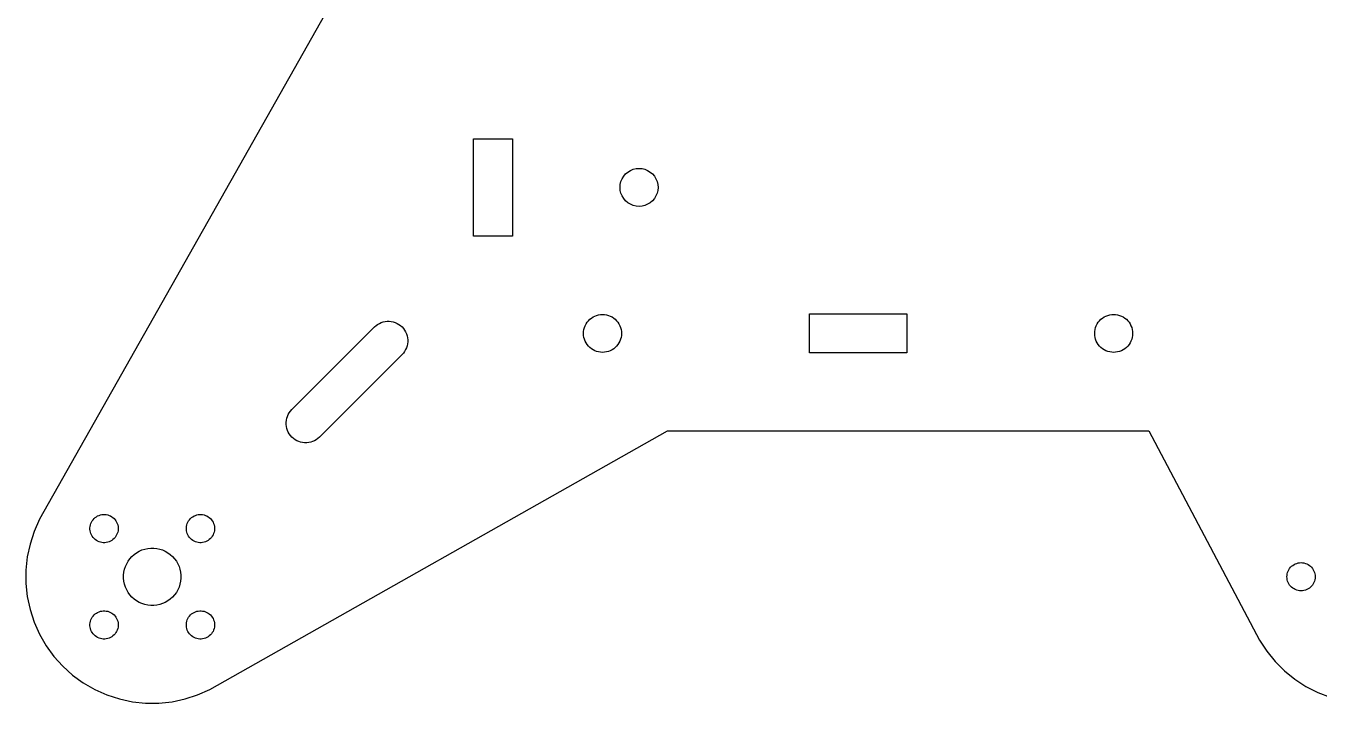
# Model space of a CAD drawing. Header units: metres. Extents: x -138 to 138, y -454 to 233.
# Drawn here: x -138 to -5.1, y -73 to -3.4 of the extents above; entities that cross this region are included whole.
import ezdxf

# ---------------------------------------------------------------- set-up
doc = ezdxf.new("R2010")
doc.units = ezdxf.units.M

msp = doc.modelspace()

# ---------------------------------------------------------------- linework, layer by layer
for p, q in [((-105.998, 0), (-136.583, -54.0981)), ((-92, -25), (-92, -15)), ((-92, -15), (-88, -15)), ((-88, -15), (-88, -25)), ((-76.3788, -18.6211), (-76.1462, -18.4224)), ((-76.1462, -18.4224), (-75.8853, -18.2625)), ((-75.8853, -18.2625), (-75.6026, -18.1454)), ((-75.6026, -18.1454), (-75.305, -18.074)), ((-75.305, -18.074), (-75, -18.05)), ((-75, -18.05), (-74.6949, -18.074)), ((-74.6949, -18.074), (-74.3974, -18.1454)), ((-74.3974, -18.1454), (-74.1147, -18.2625)), ((-74.1147, -18.2625), (-73.8538, -18.4224)), ((-73.8538, -18.4224), (-73.6211, -18.6211)), ((-76.95, -20), (-76.926, -19.6949)), ((-76.926, -19.6949), (-76.8546, -19.3974)), ((-76.8546, -19.3974), (-76.7375, -19.1147)), ((-76.7375, -19.1147), (-76.5776, -18.8538)), ((-76.5776, -18.8538), (-76.3788, -18.6211)), ((-73.6211, -18.6211), (-73.4224, -18.8538)), ((-73.4224, -18.8538), (-73.2625, -19.1147)), ((-73.2625, -19.1147), (-73.1454, -19.3974)), ((-73.1454, -19.3974), (-73.074, -19.6949)), ((-73.074, -19.6949), (-73.05, -20)), ((-76.926, -20.305), (-76.95, -20)), ((-76.8546, -20.6026), (-76.926, -20.305)), ((-76.7375, -20.8853), (-76.8546, -20.6026)), ((-76.5776, -21.1462), (-76.7375, -20.8853)), ((-76.3788, -21.3788), (-76.5776, -21.1462)), ((-73.4224, -21.1462), (-73.6211, -21.3788)), ((-73.2625, -20.8853), (-73.4224, -21.1462)), ((-73.1454, -20.6026), (-73.2625, -20.8853)), ((-73.074, -20.305), (-73.1454, -20.6026)), ((-73.05, -20), (-73.074, -20.305)), ((-76.1462, -21.5776), (-76.3788, -21.3788)), ((-75.8853, -21.7375), (-76.1462, -21.5776)), ((-75.6026, -21.8546), (-75.8853, -21.7375)), ((-75.305, -21.926), (-75.6026, -21.8546)), ((-75, -21.95), (-75.305, -21.926)), ((-74.6949, -21.926), (-75, -21.95)), ((-74.3974, -21.8546), (-74.6949, -21.926)), ((-74.1147, -21.7375), (-74.3974, -21.8546)), ((-73.8538, -21.5776), (-74.1147, -21.7375)), ((-73.6211, -21.3788), (-73.8538, -21.5776)), ((-88, -25), (-92, -25)), ((-79.5431, -33.2186), (-79.3526, -33.1454)), ((-79.3526, -33.1454), (-79.1554, -33.0926)), ((-79.1554, -33.0926), (-78.9538, -33.0607)), ((-78.9538, -33.0607), (-78.75, -33.05)), ((-78.75, -33.05), (-78.5462, -33.0607)), ((-78.5462, -33.0607), (-78.3446, -33.0926)), ((-78.3446, -33.0926), (-78.1474, -33.1454)), ((-78.1474, -33.1454), (-77.9569, -33.2186)), ((-57.5, -37), (-57.5, -33)), ((-57.5, -33), (-47.5, -33)), ((-47.5, -33), (-47.5, -37)), ((-27.0431, -33.2186), (-26.8526, -33.1454)), ((-26.8526, -33.1454), (-26.6554, -33.0926)), ((-26.6554, -33.0926), (-26.4538, -33.0607)), ((-26.4538, -33.0607), (-26.25, -33.05)), ((-26.25, -33.05), (-26.0462, -33.0607)), ((-26.0462, -33.0607), (-25.8446, -33.0926)), ((-25.8446, -33.0926), (-25.6474, -33.1454)), ((-25.6474, -33.1454), (-25.4569, -33.2186)), ((-110.657, -42.8284), (-102.172, -34.3431)), ((-102.172, -34.3431), (-102.016, -34.2031)), ((-102.016, -34.2031), (-101.847, -34.08)), ((-101.847, -34.08), (-101.665, -33.9753)), ((-101.665, -33.9753), (-101.474, -33.8902)), ((-101.474, -33.8902), (-101.275, -33.8255)), ((-101.275, -33.8255), (-101.07, -33.782)), ((-101.07, -33.782), (-100.862, -33.7601)), ((-100.862, -33.7601), (-100.653, -33.7601)), ((-100.653, -33.7601), (-100.444, -33.782)), ((-100.444, -33.782), (-100.24, -33.8255)), ((-100.24, -33.8255), (-100.041, -33.8902)), ((-100.041, -33.8902), (-99.8494, -33.9753)), ((-99.8494, -33.9753), (-99.6681, -34.08)), ((-99.6681, -34.08), (-99.4987, -34.2031)), ((-99.4987, -34.2031), (-99.3431, -34.3431)), ((-99.3431, -34.3431), (-99.2031, -34.4987)), ((-99.2031, -34.4987), (-99.08, -34.6681)), ((-80.6574, -34.5946), (-80.6046, -34.3974)), ((-80.6046, -34.3974), (-80.5314, -34.2069)), ((-80.5314, -34.2069), (-80.4387, -34.025)), ((-80.4387, -34.025), (-80.3276, -33.8538)), ((-80.3276, -33.8538), (-80.1991, -33.6952)), ((-80.1991, -33.6952), (-80.0548, -33.5509)), ((-80.0548, -33.5509), (-79.8962, -33.4224)), ((-79.8962, -33.4224), (-79.725, -33.3113)), ((-79.725, -33.3113), (-79.5431, -33.2186)), ((-77.9569, -33.2186), (-77.775, -33.3113)), ((-77.775, -33.3113), (-77.6038, -33.4224)), ((-77.6038, -33.4224), (-77.4452, -33.5509)), ((-77.4452, -33.5509), (-77.3009, -33.6952)), ((-77.3009, -33.6952), (-77.1724, -33.8538)), ((-77.1724, -33.8538), (-77.0612, -34.025)), ((-77.0612, -34.025), (-76.9686, -34.2069)), ((-76.9686, -34.2069), (-76.8954, -34.3974)), ((-76.8954, -34.3974), (-76.8426, -34.5946)), ((-28.1574, -34.5946), (-28.1046, -34.3974)), ((-28.1046, -34.3974), (-28.0314, -34.2069)), ((-28.0314, -34.2069), (-27.9387, -34.025)), ((-27.9387, -34.025), (-27.8276, -33.8538)), ((-27.8276, -33.8538), (-27.6991, -33.6952)), ((-27.6991, -33.6952), (-27.5548, -33.5509)), ((-27.5548, -33.5509), (-27.3962, -33.4224)), ((-27.3962, -33.4224), (-27.225, -33.3113)), ((-27.225, -33.3113), (-27.0431, -33.2186)), ((-25.4569, -33.2186), (-25.275, -33.3113)), ((-25.275, -33.3113), (-25.1038, -33.4224)), ((-25.1038, -33.4224), (-24.9452, -33.5509)), ((-24.9452, -33.5509), (-24.8009, -33.6952)), ((-24.8009, -33.6952), (-24.6724, -33.8538)), ((-24.6724, -33.8538), (-24.5612, -34.025)), ((-24.5612, -34.025), (-24.4686, -34.2069)), ((-24.4686, -34.2069), (-24.3954, -34.3974)), ((-24.3954, -34.3974), (-24.3426, -34.5946)), ((-99.08, -34.6681), (-98.9753, -34.8494)), ((-98.9753, -34.8494), (-98.8902, -35.0406)), ((-98.8902, -35.0406), (-98.8255, -35.2397)), ((-98.8255, -35.2397), (-98.782, -35.4445)), ((-98.782, -35.4445), (-98.7601, -35.6527)), ((-98.7601, -35.862), (-98.782, -36.0702)), ((-98.7601, -35.6527), (-98.7601, -35.862)), ((-80.7, -35), (-80.6893, -34.7962)), ((-80.6893, -35.2038), (-80.7, -35)), ((-80.6893, -34.7962), (-80.6574, -34.5946)), ((-80.6574, -35.4054), (-80.6893, -35.2038)), ((-80.6046, -35.6026), (-80.6574, -35.4054)), ((-80.5314, -35.7931), (-80.6046, -35.6026)), ((-80.4387, -35.975), (-80.5314, -35.7931)), ((-76.9686, -35.7931), (-77.0612, -35.975)), ((-76.8954, -35.6026), (-76.9686, -35.7931)), ((-76.8426, -35.4054), (-76.8954, -35.6026)), ((-76.8426, -34.5946), (-76.8107, -34.7962)), ((-76.8107, -35.2038), (-76.8426, -35.4054)), ((-76.8107, -34.7962), (-76.8, -35)), ((-76.8, -35), (-76.8107, -35.2038)), ((-28.2, -35), (-28.1893, -34.7962)), ((-28.1893, -35.2038), (-28.2, -35)), ((-28.1893, -34.7962), (-28.1574, -34.5946)), ((-28.1574, -35.4054), (-28.1893, -35.2038)), ((-28.1046, -35.6026), (-28.1574, -35.4054)), ((-28.0314, -35.7931), (-28.1046, -35.6026)), ((-27.9387, -35.975), (-28.0314, -35.7931)), ((-24.4686, -35.7931), (-24.5612, -35.975)), ((-24.3954, -35.6026), (-24.4686, -35.7931)), ((-24.3426, -35.4054), (-24.3954, -35.6026)), ((-24.3426, -34.5946), (-24.3107, -34.7962)), ((-24.3107, -35.2038), (-24.3426, -35.4054)), ((-24.3107, -34.7962), (-24.3, -35)), ((-24.3, -35), (-24.3107, -35.2038)), ((-99.3431, -37.1716), (-107.828, -45.6568)), ((-99.2031, -37.016), (-99.3431, -37.1716)), ((-99.08, -36.8466), (-99.2031, -37.016)), ((-98.9753, -36.6653), (-99.08, -36.8466)), ((-98.8902, -36.4741), (-98.9753, -36.6653)), ((-98.8255, -36.275), (-98.8902, -36.4741)), ((-98.782, -36.0702), (-98.8255, -36.275)), ((-80.3276, -36.1462), (-80.4387, -35.975)), ((-80.1991, -36.3048), (-80.3276, -36.1462)), ((-80.0548, -36.4491), (-80.1991, -36.3048)), ((-79.8962, -36.5776), (-80.0548, -36.4491)), ((-79.725, -36.6887), (-79.8962, -36.5776)), ((-79.5431, -36.7814), (-79.725, -36.6887)), ((-79.3526, -36.8546), (-79.5431, -36.7814)), ((-79.1554, -36.9074), (-79.3526, -36.8546)), ((-78.9538, -36.9393), (-79.1554, -36.9074)), ((-78.75, -36.95), (-78.9538, -36.9393)), ((-78.5462, -36.9393), (-78.75, -36.95)), ((-78.3446, -36.9074), (-78.5462, -36.9393)), ((-78.1474, -36.8546), (-78.3446, -36.9074)), ((-77.9569, -36.7814), (-78.1474, -36.8546)), ((-77.775, -36.6887), (-77.9569, -36.7814)), ((-77.6038, -36.5776), (-77.775, -36.6887)), ((-77.4452, -36.4491), (-77.6038, -36.5776)), ((-77.3009, -36.3048), (-77.4452, -36.4491)), ((-77.1724, -36.1462), (-77.3009, -36.3048)), ((-77.0612, -35.975), (-77.1724, -36.1462)), ((-47.5, -37), (-57.5, -37)), ((-27.8276, -36.1462), (-27.9387, -35.975)), ((-27.6991, -36.3048), (-27.8276, -36.1462)), ((-27.5548, -36.4491), (-27.6991, -36.3048)), ((-27.3962, -36.5776), (-27.5548, -36.4491)), ((-27.225, -36.6887), (-27.3962, -36.5776)), ((-27.0431, -36.7814), (-27.225, -36.6887)), ((-26.8526, -36.8546), (-27.0431, -36.7814)), ((-26.6554, -36.9074), (-26.8526, -36.8546)), ((-26.4538, -36.9393), (-26.6554, -36.9074)), ((-26.25, -36.95), (-26.4538, -36.9393)), ((-26.0462, -36.9393), (-26.25, -36.95)), ((-25.8446, -36.9074), (-26.0462, -36.9393)), ((-25.6474, -36.8546), (-25.8446, -36.9074)), ((-25.4569, -36.7814), (-25.6474, -36.8546)), ((-25.275, -36.6887), (-25.4569, -36.7814)), ((-25.1038, -36.5776), (-25.275, -36.6887)), ((-24.9452, -36.4491), (-25.1038, -36.5776)), ((-24.8009, -36.3048), (-24.9452, -36.4491)), ((-24.6724, -36.1462), (-24.8009, -36.3048)), ((-24.5612, -35.975), (-24.6724, -36.1462)), ((-111.218, -43.9298), (-111.174, -43.725)), ((-111.174, -43.725), (-111.11, -43.5259)), ((-111.11, -43.5259), (-111.025, -43.3347)), ((-111.025, -43.3347), (-110.92, -43.1534)), ((-110.92, -43.1534), (-110.797, -42.984)), ((-110.797, -42.984), (-110.657, -42.8284)), ((-119.098, -71.5831), (-72.0784, -45)), ((-111.24, -44.138), (-111.218, -43.9298)), ((-111.24, -44.3473), (-111.24, -44.138)), ((-111.218, -44.5555), (-111.24, -44.3473)), ((-111.174, -44.7603), (-111.218, -44.5555)), ((-111.11, -44.9594), (-111.174, -44.7603)), ((-111.025, -45.1506), (-111.11, -44.9594)), ((-110.92, -45.3319), (-111.025, -45.1506)), ((-72.0784, -45), (-22.6216, -45)), ((-22.6216, -45), (-11.2583, -66.5)), ((-110.797, -45.5013), (-110.92, -45.3319)), ((-110.657, -45.6568), (-110.797, -45.5013)), ((-110.501, -45.7969), (-110.657, -45.6568)), ((-110.332, -45.92), (-110.501, -45.7969)), ((-110.151, -46.0246), (-110.332, -45.92)), ((-109.959, -46.1098), (-110.151, -46.0246)), ((-109.76, -46.1745), (-109.959, -46.1098)), ((-109.555, -46.218), (-109.76, -46.1745)), ((-109.347, -46.2399), (-109.555, -46.218)), ((-109.138, -46.2399), (-109.347, -46.2399)), ((-108.93, -46.218), (-109.138, -46.2399)), ((-108.725, -46.1745), (-108.93, -46.218)), ((-108.526, -46.1098), (-108.725, -46.1745)), ((-108.335, -46.0246), (-108.526, -46.1098)), ((-108.153, -45.92), (-108.335, -46.0246)), ((-107.984, -45.7969), (-108.153, -45.92)), ((-107.828, -45.6568), (-107.984, -45.7969)), ((-136.583, -54.0981), (-137.137, -55.3412)), ((-131.303, -54.5306), (-131.242, -54.392)), ((-131.242, -54.392), (-131.166, -54.2605)), ((-131.166, -54.2605), (-131.077, -54.1377)), ((-131.077, -54.1377), (-130.975, -54.0249)), ((-130.975, -54.0249), (-130.862, -53.9234)), ((-130.862, -53.9234), (-130.739, -53.8342)), ((-130.739, -53.8342), (-130.608, -53.7583)), ((-130.608, -53.7583), (-130.469, -53.6966)), ((-130.469, -53.6966), (-130.325, -53.6497)), ((-130.325, -53.6497), (-130.177, -53.6181)), ((-130.177, -53.6181), (-130.026, -53.6022)), ((-130.026, -53.6022), (-129.874, -53.6022)), ((-129.874, -53.6022), (-129.723, -53.6181)), ((-129.723, -53.6181), (-129.574, -53.6497)), ((-129.574, -53.6497), (-129.43, -53.6966)), ((-129.43, -53.6966), (-129.291, -53.7583)), ((-129.291, -53.7583), (-129.16, -53.8342)), ((-129.16, -53.8342), (-129.037, -53.9234)), ((-129.037, -53.9234), (-128.924, -54.0249)), ((-128.924, -54.0249), (-128.823, -54.1377)), ((-128.823, -54.1377), (-128.734, -54.2605)), ((-128.734, -54.2605), (-128.658, -54.392)), ((-128.658, -54.392), (-128.596, -54.5306)), ((-121.404, -54.5306), (-121.342, -54.392)), ((-121.342, -54.392), (-121.266, -54.2605)), ((-121.266, -54.2605), (-121.177, -54.1377)), ((-121.177, -54.1377), (-121.076, -54.0249)), ((-121.076, -54.0249), (-120.963, -53.9234)), ((-120.963, -53.9234), (-120.84, -53.8342)), ((-120.84, -53.8342), (-120.709, -53.7583)), ((-120.709, -53.7583), (-120.57, -53.6966)), ((-120.57, -53.6966), (-120.426, -53.6497)), ((-120.426, -53.6497), (-120.277, -53.6181)), ((-120.277, -53.6181), (-120.126, -53.6022)), ((-120.126, -53.6022), (-119.974, -53.6022)), ((-119.974, -53.6022), (-119.823, -53.6181)), ((-119.823, -53.6181), (-119.675, -53.6497)), ((-119.675, -53.6497), (-119.531, -53.6966)), ((-119.531, -53.6966), (-119.392, -53.7583)), ((-119.392, -53.7583), (-119.261, -53.8342)), ((-119.261, -53.8342), (-119.138, -53.9234)), ((-119.138, -53.9234), (-119.025, -54.0249)), ((-119.025, -54.0249), (-118.923, -54.1377)), ((-118.923, -54.1377), (-118.834, -54.2605)), ((-118.834, -54.2605), (-118.758, -54.392)), ((-118.758, -54.392), (-118.697, -54.5306)), ((-137.137, -55.3412), (-137.557, -56.6353)), ((-131.398, -54.9744), (-131.382, -54.8234)), ((-131.398, -55.1261), (-131.398, -54.9744)), ((-131.382, -55.2771), (-131.398, -55.1261)), ((-131.382, -54.8234), (-131.35, -54.675)), ((-131.35, -55.4255), (-131.382, -55.2771)), ((-131.35, -54.675), (-131.303, -54.5306)), ((-131.303, -55.5699), (-131.35, -55.4255)), ((-131.242, -55.7085), (-131.303, -55.5699)), ((-131.166, -55.84), (-131.242, -55.7085)), ((-128.658, -55.7085), (-128.734, -55.84)), ((-128.596, -55.5699), (-128.658, -55.7085)), ((-128.596, -54.5306), (-128.549, -54.675)), ((-128.549, -55.4255), (-128.596, -55.5699)), ((-128.549, -54.675), (-128.518, -54.8234)), ((-128.518, -55.2771), (-128.549, -55.4255)), ((-128.518, -54.8234), (-128.502, -54.9744)), ((-128.502, -55.1261), (-128.518, -55.2771)), ((-128.502, -54.9744), (-128.502, -55.1261)), ((-121.498, -54.9744), (-121.482, -54.8234)), ((-121.498, -55.1261), (-121.498, -54.9744)), ((-121.482, -55.2771), (-121.498, -55.1261)), ((-121.482, -54.8234), (-121.451, -54.675)), ((-121.451, -55.4255), (-121.482, -55.2771)), ((-121.451, -54.675), (-121.404, -54.5306)), ((-121.404, -55.5699), (-121.451, -55.4255)), ((-121.342, -55.7085), (-121.404, -55.5699)), ((-121.266, -55.84), (-121.342, -55.7085)), ((-118.758, -55.7085), (-118.834, -55.84)), ((-118.697, -55.5699), (-118.758, -55.7085)), ((-118.697, -54.5306), (-118.65, -54.675)), ((-118.65, -55.4255), (-118.697, -55.5699)), ((-118.65, -54.675), (-118.618, -54.8234)), ((-118.618, -55.2771), (-118.65, -55.4255)), ((-118.618, -54.8234), (-118.602, -54.9744)), ((-118.602, -55.1261), (-118.618, -55.2771)), ((-118.602, -54.9744), (-118.602, -55.1261)), ((-137.557, -56.6353), (-137.84, -57.9663)), ((-131.077, -55.9628), (-131.166, -55.84)), ((-130.975, -56.0755), (-131.077, -55.9628)), ((-130.862, -56.1771), (-130.975, -56.0755)), ((-130.739, -56.2663), (-130.862, -56.1771)), ((-130.608, -56.3422), (-130.739, -56.2663)), ((-130.469, -56.4039), (-130.608, -56.3422)), ((-130.325, -56.4508), (-130.469, -56.4039)), ((-130.177, -56.4824), (-130.325, -56.4508)), ((-130.026, -56.4982), (-130.177, -56.4824)), ((-129.874, -56.4982), (-130.026, -56.4982)), ((-129.723, -56.4824), (-129.874, -56.4982)), ((-129.574, -56.4508), (-129.723, -56.4824)), ((-129.43, -56.4039), (-129.574, -56.4508)), ((-129.291, -56.3422), (-129.43, -56.4039)), ((-129.16, -56.2663), (-129.291, -56.3422)), ((-129.037, -56.1771), (-129.16, -56.2663)), ((-128.924, -56.0756), (-129.037, -56.1771)), ((-128.823, -55.9628), (-128.924, -56.0756)), ((-128.734, -55.84), (-128.823, -55.9628)), ((-125.764, -57.1505), (-125.461, -57.0863)), ((-125.461, -57.0863), (-125.154, -57.054)), ((-125.154, -57.054), (-124.846, -57.054)), ((-124.846, -57.054), (-124.539, -57.0863)), ((-124.539, -57.0863), (-124.236, -57.1505)), ((-121.177, -55.9628), (-121.266, -55.84)), ((-121.076, -56.0756), (-121.177, -55.9628)), ((-120.963, -56.1771), (-121.076, -56.0756)), ((-120.84, -56.2663), (-120.963, -56.1771)), ((-120.709, -56.3422), (-120.84, -56.2663)), ((-120.57, -56.4039), (-120.709, -56.3422)), ((-120.426, -56.4508), (-120.57, -56.4039)), ((-120.277, -56.4824), (-120.426, -56.4508)), ((-120.126, -56.4982), (-120.277, -56.4824)), ((-119.974, -56.4982), (-120.126, -56.4982)), ((-119.823, -56.4824), (-119.974, -56.4982)), ((-119.675, -56.4508), (-119.823, -56.4824)), ((-119.531, -56.4039), (-119.675, -56.4508)), ((-119.392, -56.3422), (-119.531, -56.4039)), ((-119.261, -56.2663), (-119.392, -56.3422)), ((-119.138, -56.1771), (-119.261, -56.2663)), ((-119.025, -56.0755), (-119.138, -56.1771)), ((-118.923, -55.9628), (-119.025, -56.0755)), ((-118.834, -55.84), (-118.923, -55.9628)), ((-137.84, -57.9663), (-137.982, -59.3196)), ((-127.628, -58.6607), (-127.474, -58.3933)), ((-127.474, -58.3933), (-127.293, -58.1435)), ((-127.293, -58.1435), (-127.086, -57.914)), ((-127.086, -57.914), (-126.856, -57.7074)), ((-126.856, -57.7074), (-126.607, -57.5259)), ((-126.607, -57.5259), (-126.339, -57.3715)), ((-126.339, -57.3715), (-126.057, -57.2459)), ((-126.057, -57.2459), (-125.764, -57.1505)), ((-124.236, -57.1505), (-123.943, -57.2459)), ((-123.943, -57.2459), (-123.661, -57.3715)), ((-123.661, -57.3715), (-123.393, -57.5259)), ((-123.393, -57.5259), (-123.143, -57.7074)), ((-123.143, -57.7074), (-122.914, -57.914)), ((-122.914, -57.914), (-122.707, -58.1435)), ((-122.707, -58.1435), (-122.526, -58.3933)), ((-122.526, -58.3933), (-122.372, -58.6607)), ((-137.982, -59.3196), (-137.982, -60.6804)), ((-127.946, -59.8456), (-127.914, -59.5385)), ((-127.914, -59.5385), (-127.849, -59.2365)), ((-127.849, -59.2365), (-127.754, -58.9428)), ((-127.754, -58.9428), (-127.628, -58.6607)), ((-122.372, -58.6607), (-122.246, -58.9428)), ((-122.246, -58.9428), (-122.151, -59.2365)), ((-122.151, -59.2365), (-122.086, -59.5385)), ((-122.086, -59.5385), (-122.054, -59.8456)), ((-8.44205, -59.8484), (-8.4183, -59.6985)), ((-8.4183, -59.6985), (-8.37903, -59.5519)), ((-8.37903, -59.5519), (-8.32463, -59.4102)), ((-8.32463, -59.4102), (-8.25572, -59.275)), ((-8.25572, -59.275), (-8.17307, -59.1477)), ((-8.17307, -59.1477), (-8.07755, -59.0298)), ((-8.07755, -59.0298), (-7.97023, -58.9225)), ((-7.97023, -58.9225), (-7.85228, -58.8269)), ((-7.85228, -58.8269), (-7.72499, -58.7443)), ((-7.72499, -58.7443), (-7.58977, -58.6754)), ((-7.58977, -58.6754), (-7.44807, -58.621)), ((-7.44807, -58.621), (-7.30147, -58.5817)), ((-7.30147, -58.5817), (-7.15157, -58.558)), ((-7.15157, -58.558), (-7, -58.55)), ((-7, -58.55), (-6.84842, -58.558)), ((-6.84842, -58.558), (-6.69852, -58.5817)), ((-6.69852, -58.5817), (-6.55191, -58.621)), ((-6.55191, -58.621), (-6.41022, -58.6754)), ((-6.41022, -58.6754), (-6.27499, -58.7443)), ((-6.27499, -58.7443), (-6.14771, -58.8269)), ((-6.14771, -58.8269), (-6.02975, -58.9225)), ((-6.02975, -58.9225), (-5.92244, -59.0298)), ((-5.92244, -59.0298), (-5.82692, -59.1477)), ((-5.82692, -59.1477), (-5.74426, -59.275)), ((-5.74426, -59.275), (-5.67535, -59.4102)), ((-5.67535, -59.4102), (-5.62096, -59.5519)), ((-5.62096, -59.5519), (-5.58168, -59.6985)), ((-5.58168, -59.6985), (-5.55794, -59.8484)), ((-137.982, -60.6804), (-137.84, -62.0336)), ((-127.946, -60.1544), (-127.946, -59.8456)), ((-127.914, -60.4615), (-127.946, -60.1544)), ((-127.849, -60.7635), (-127.914, -60.4615)), ((-127.754, -61.0572), (-127.849, -60.7635)), ((-127.628, -61.3393), (-127.754, -61.0572)), ((-122.246, -61.0572), (-122.372, -61.3393)), ((-122.151, -60.7635), (-122.246, -61.0572)), ((-122.086, -60.4615), (-122.151, -60.7635)), ((-122.054, -60.1544), (-122.086, -60.4615)), ((-122.054, -59.8456), (-122.054, -60.1544)), ((-8.45, -60), (-8.44205, -59.8484)), ((-8.44205, -60.1516), (-8.45, -60)), ((-8.4183, -60.3015), (-8.44205, -60.1516)), ((-8.37903, -60.4481), (-8.4183, -60.3015)), ((-8.32463, -60.5898), (-8.37903, -60.4481)), ((-8.25572, -60.725), (-8.32463, -60.5898)), ((-8.17307, -60.8523), (-8.25572, -60.725)), ((-8.07755, -60.9702), (-8.17307, -60.8523)), ((-7.97023, -61.0775), (-8.07755, -60.9702)), ((-7.85228, -61.1731), (-7.97023, -61.0775)), ((-6.02975, -61.0775), (-6.14771, -61.1731)), ((-5.92244, -60.9702), (-6.02975, -61.0775)), ((-5.82692, -60.8523), (-5.92244, -60.9702)), ((-5.74426, -60.725), (-5.82692, -60.8523)), ((-5.67535, -60.5898), (-5.74426, -60.725)), ((-5.62096, -60.4481), (-5.67535, -60.5898)), ((-5.58168, -60.3015), (-5.62096, -60.4481)), ((-5.55794, -60.1516), (-5.58168, -60.3015)), ((-5.55794, -59.8484), (-5.54999, -60)), ((-5.54999, -60), (-5.55794, -60.1516)), ((-137.84, -62.0336), (-137.557, -63.3646)), ((-127.474, -61.6067), (-127.628, -61.3393)), ((-127.293, -61.8565), (-127.474, -61.6067)), ((-127.086, -62.086), (-127.293, -61.8565)), ((-126.856, -62.2926), (-127.086, -62.086)), ((-126.607, -62.4741), (-126.856, -62.2926)), ((-123.143, -62.2926), (-123.393, -62.4741)), ((-122.914, -62.086), (-123.143, -62.2926)), ((-122.707, -61.8565), (-122.914, -62.086)), ((-122.526, -61.6067), (-122.707, -61.8565)), ((-122.372, -61.3393), (-122.526, -61.6067)), ((-7.72499, -61.2557), (-7.85228, -61.1731)), ((-7.58977, -61.3246), (-7.72499, -61.2557)), ((-7.44807, -61.379), (-7.58977, -61.3246)), ((-7.30147, -61.4183), (-7.44807, -61.379)), ((-7.15157, -61.442), (-7.30147, -61.4183)), ((-7, -61.45), (-7.15157, -61.442)), ((-6.84842, -61.442), (-7, -61.45)), ((-6.69852, -61.4183), (-6.84842, -61.442)), ((-6.55191, -61.379), (-6.69852, -61.4183)), ((-6.41022, -61.3246), (-6.55191, -61.379)), ((-6.27499, -61.2557), (-6.41022, -61.3246)), ((-6.14771, -61.1731), (-6.27499, -61.2557)), ((-137.557, -63.3646), (-137.137, -64.6588)), ((-130.862, -63.8229), (-130.739, -63.7337)), ((-130.739, -63.7337), (-130.608, -63.6578)), ((-130.608, -63.6578), (-130.469, -63.596)), ((-130.469, -63.596), (-130.325, -63.5491)), ((-130.325, -63.5491), (-130.177, -63.5176)), ((-130.177, -63.5176), (-130.026, -63.5017)), ((-130.026, -63.5017), (-129.874, -63.5017)), ((-129.874, -63.5017), (-129.723, -63.5176)), ((-129.723, -63.5176), (-129.574, -63.5491)), ((-129.574, -63.5491), (-129.43, -63.596)), ((-129.43, -63.596), (-129.291, -63.6578)), ((-129.291, -63.6578), (-129.16, -63.7337)), ((-129.16, -63.7337), (-129.037, -63.8229)), ((-126.339, -62.6284), (-126.607, -62.4741)), ((-126.057, -62.754), (-126.339, -62.6284)), ((-125.764, -62.8495), (-126.057, -62.754)), ((-125.461, -62.9137), (-125.764, -62.8495)), ((-125.154, -62.9459), (-125.461, -62.9137)), ((-124.846, -62.9459), (-125.154, -62.9459)), ((-124.539, -62.9137), (-124.846, -62.9459)), ((-124.236, -62.8495), (-124.539, -62.9137)), ((-123.943, -62.754), (-124.236, -62.8495)), ((-123.661, -62.6284), (-123.943, -62.754)), ((-123.393, -62.4741), (-123.661, -62.6284)), ((-120.963, -63.8229), (-120.84, -63.7337)), ((-120.84, -63.7337), (-120.709, -63.6578)), ((-120.709, -63.6578), (-120.57, -63.596)), ((-120.57, -63.596), (-120.426, -63.5491)), ((-120.426, -63.5491), (-120.277, -63.5176)), ((-120.277, -63.5176), (-120.126, -63.5017)), ((-120.126, -63.5017), (-119.974, -63.5017)), ((-119.974, -63.5017), (-119.823, -63.5176)), ((-119.823, -63.5176), (-119.675, -63.5491)), ((-119.675, -63.5491), (-119.531, -63.596)), ((-119.531, -63.596), (-119.392, -63.6578)), ((-119.392, -63.6578), (-119.261, -63.7337)), ((-119.261, -63.7337), (-119.138, -63.8229)), ((-137.137, -64.6588), (-136.583, -65.9019)), ((-131.398, -64.8739), (-131.382, -64.7229)), ((-131.398, -65.0256), (-131.398, -64.8739)), ((-131.382, -65.1766), (-131.398, -65.0256)), ((-131.382, -64.7229), (-131.35, -64.5745)), ((-131.35, -64.5745), (-131.303, -64.4301)), ((-131.303, -64.4301), (-131.242, -64.2915)), ((-131.242, -64.2915), (-131.166, -64.16)), ((-131.166, -64.16), (-131.077, -64.0372)), ((-131.077, -64.0372), (-130.975, -63.9244)), ((-130.975, -63.9244), (-130.862, -63.8229)), ((-129.037, -63.8229), (-128.924, -63.9244)), ((-128.924, -63.9244), (-128.823, -64.0372)), ((-128.823, -64.0372), (-128.734, -64.16)), ((-128.734, -64.16), (-128.658, -64.2914)), ((-128.658, -64.2914), (-128.596, -64.4301)), ((-128.596, -64.4301), (-128.549, -64.5744)), ((-128.549, -64.5744), (-128.518, -64.7229)), ((-128.518, -64.7229), (-128.502, -64.8738)), ((-128.502, -65.0256), (-128.518, -65.1766)), ((-128.502, -64.8738), (-128.502, -65.0256)), ((-121.498, -64.8738), (-121.482, -64.7229)), ((-121.498, -65.0256), (-121.498, -64.8738)), ((-121.482, -65.1766), (-121.498, -65.0256)), ((-121.482, -64.7229), (-121.451, -64.5744)), ((-121.451, -64.5744), (-121.404, -64.4301)), ((-121.404, -64.4301), (-121.342, -64.2914)), ((-121.342, -64.2914), (-121.266, -64.16)), ((-121.266, -64.16), (-121.177, -64.0372)), ((-121.177, -64.0372), (-121.076, -63.9244)), ((-121.076, -63.9244), (-120.963, -63.8229)), ((-119.138, -63.8229), (-119.025, -63.9244)), ((-119.025, -63.9244), (-118.923, -64.0372)), ((-118.923, -64.0372), (-118.834, -64.16)), ((-118.834, -64.16), (-118.758, -64.2915)), ((-118.758, -64.2915), (-118.697, -64.4301)), ((-118.697, -64.4301), (-118.65, -64.5745)), ((-118.65, -64.5745), (-118.618, -64.7229)), ((-118.618, -64.7229), (-118.602, -64.8739)), ((-118.602, -65.0256), (-118.618, -65.1766)), ((-118.602, -64.8739), (-118.602, -65.0256)), ((-136.583, -65.9019), (-135.903, -67.0803)), ((-131.35, -65.325), (-131.382, -65.1766)), ((-131.303, -65.4694), (-131.35, -65.325)), ((-131.242, -65.608), (-131.303, -65.4694)), ((-131.166, -65.7395), (-131.242, -65.608)), ((-131.077, -65.8622), (-131.166, -65.7395)), ((-130.975, -65.975), (-131.077, -65.8622)), ((-130.862, -66.0766), (-130.975, -65.975)), ((-130.739, -66.1658), (-130.862, -66.0766)), ((-130.608, -66.2417), (-130.739, -66.1658)), ((-130.469, -66.3034), (-130.608, -66.2417)), ((-130.325, -66.3503), (-130.469, -66.3034)), ((-130.177, -66.3819), (-130.325, -66.3503)), ((-130.026, -66.3977), (-130.177, -66.3819)), ((-129.874, -66.3977), (-130.026, -66.3977)), ((-129.723, -66.3819), (-129.874, -66.3977)), ((-129.574, -66.3503), (-129.723, -66.3819)), ((-129.43, -66.3034), (-129.574, -66.3503)), ((-129.291, -66.2417), (-129.43, -66.3034)), ((-129.16, -66.1658), (-129.291, -66.2417)), ((-129.037, -66.0766), (-129.16, -66.1658)), ((-128.924, -65.975), (-129.037, -66.0766)), ((-128.823, -65.8622), (-128.924, -65.975)), ((-128.734, -65.7395), (-128.823, -65.8622)), ((-128.658, -65.608), (-128.734, -65.7395)), ((-128.596, -65.4694), (-128.658, -65.608)), ((-128.549, -65.325), (-128.596, -65.4694)), ((-128.518, -65.1766), (-128.549, -65.325)), ((-121.451, -65.325), (-121.482, -65.1766)), ((-121.404, -65.4694), (-121.451, -65.325)), ((-121.342, -65.608), (-121.404, -65.4694)), ((-121.266, -65.7395), (-121.342, -65.608)), ((-121.177, -65.8622), (-121.266, -65.7395)), ((-121.076, -65.975), (-121.177, -65.8622)), ((-120.963, -66.0766), (-121.076, -65.975)), ((-120.84, -66.1658), (-120.963, -66.0766)), ((-120.709, -66.2417), (-120.84, -66.1658)), ((-120.57, -66.3034), (-120.709, -66.2417)), ((-120.426, -66.3503), (-120.57, -66.3034)), ((-120.277, -66.3819), (-120.426, -66.3503)), ((-120.126, -66.3977), (-120.277, -66.3819)), ((-119.974, -66.3977), (-120.126, -66.3977)), ((-119.823, -66.3819), (-119.974, -66.3977)), ((-119.675, -66.3503), (-119.823, -66.3819)), ((-119.531, -66.3034), (-119.675, -66.3503)), ((-119.392, -66.2417), (-119.531, -66.3034)), ((-119.261, -66.1658), (-119.392, -66.2417)), ((-119.138, -66.0766), (-119.261, -66.1658)), ((-119.025, -65.975), (-119.138, -66.0766)), ((-118.923, -65.8622), (-119.025, -65.975)), ((-118.834, -65.7395), (-118.923, -65.8622)), ((-118.758, -65.608), (-118.834, -65.7395)), ((-118.697, -65.4694), (-118.758, -65.608)), ((-118.65, -65.325), (-118.697, -65.4694)), ((-118.618, -65.1766), (-118.65, -65.325)), ((-135.903, -67.0803), (-135.103, -68.1812)), ((-11.2583, -66.5), (-10.5172, -67.6412)), ((-10.5172, -67.6412), (-9.66087, -68.6987)), ((-135.103, -68.1812), (-134.192, -69.1924)), ((-9.66087, -68.6987), (-8.69868, -69.6609)), ((-134.192, -69.1924), (-133.181, -70.1029)), ((-133.181, -70.1029), (-132.08, -70.9027)), ((-8.69868, -69.6609), (-7.6412, -70.5172)), ((-132.08, -70.9027), (-130.902, -71.5831)), ((-130.902, -71.5831), (-129.659, -72.1365)), ((-120.341, -72.1365), (-119.098, -71.5831)), ((-7.6412, -70.5172), (-6.5, -71.2583)), ((-6.5, -71.2583), (-5.28757, -71.8761)), ((-129.659, -72.1365), (-128.365, -72.557)), ((-128.365, -72.557), (-127.034, -72.8399)), ((-127.034, -72.8399), (-125.68, -72.9822)), ((-125.68, -72.9822), (-124.32, -72.9822)), ((-124.32, -72.9822), (-122.966, -72.8399)), ((-122.966, -72.8399), (-121.635, -72.557)), ((-121.635, -72.557), (-120.341, -72.1365)), ((-5.28757, -71.8761), (-4.01721, -72.3637))]:
    msp.add_line(p, q)

doc.saveas('drawing.dxf')
